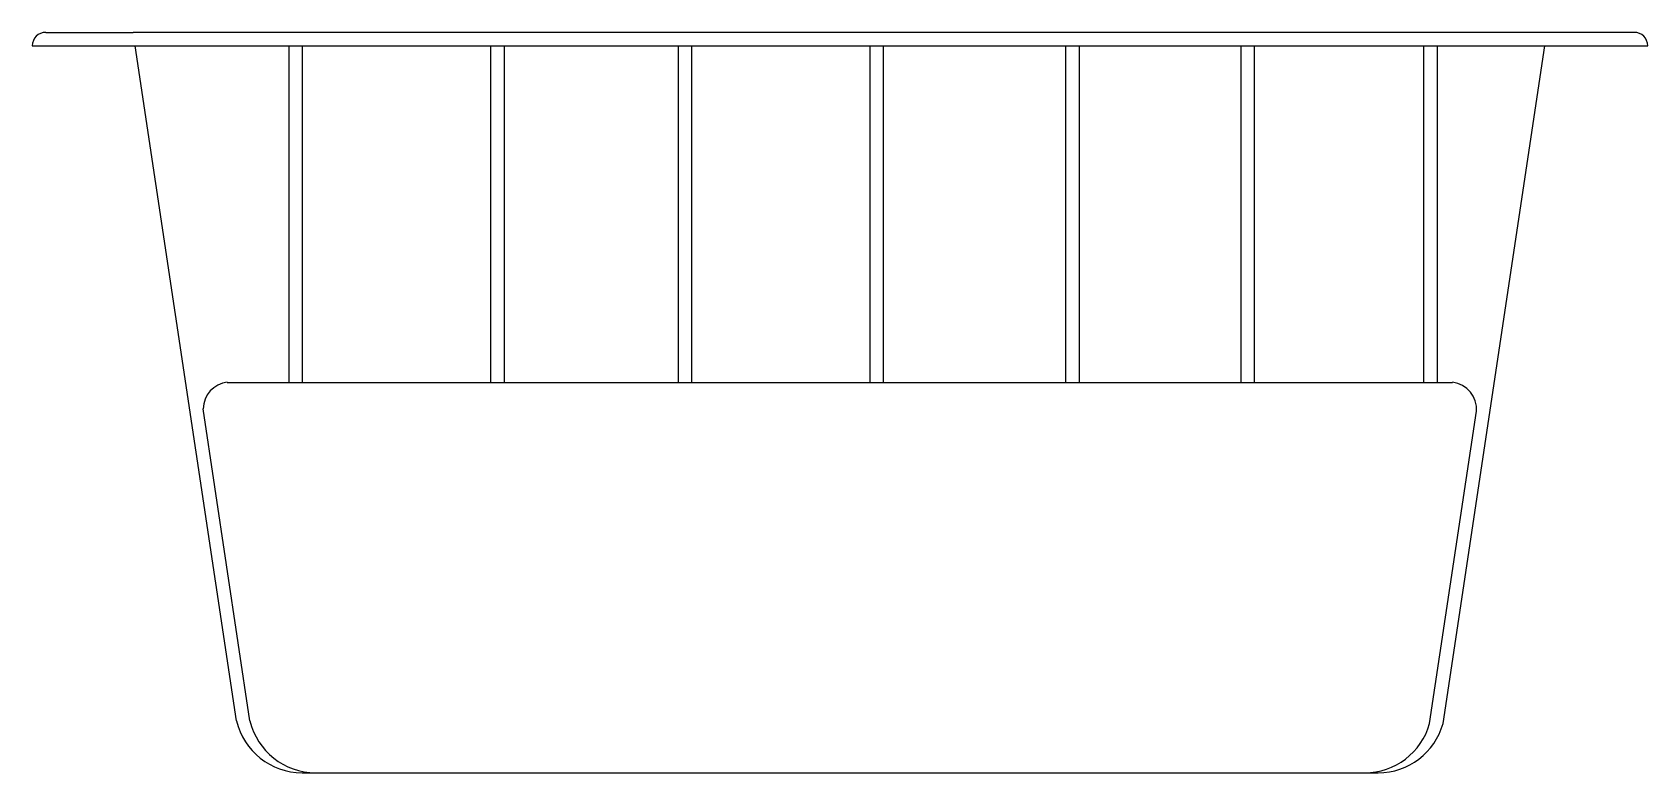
# Model space of a CAD drawing. Extents: x -1102.05 to -1099.65, y 353.12 to 354.22.
import ezdxf

# ---------------------------------------------------------------- set-up
doc = ezdxf.new("R2010")
doc.units = 0
doc.header["$LTSCALE"] = 10
doc.header["$MEASUREMENT"] = 0
doc.layers.add('Piscinas_Fibratec', color=4, linetype='CONTINUOUS')

msp = doc.modelspace()

# ---------------------------------------------------------------- linework, layer by layer
at = {"layer": 'Piscinas_Fibratec', "color": 2}
for p, q in [((-1102.0305, 354.2187), (-1101.9005, 354.2187)), ((-1102.0305, 354.2187), (-1101.9005, 354.2187)), ((-1099.8005, 354.2187), (-1101.9005, 354.2187)), ((-1099.8005, 354.2187), (-1101.9005, 354.2187)), ((-1099.6705, 354.2187), (-1099.8005, 354.2187)), ((-1099.6705, 354.2187), (-1099.8005, 354.2187)), ((-1102.0505, 354.1987), (-1099.6505, 354.1987)), ((-1102.0505, 354.1987), (-1099.6505, 354.1987))]:
    msp.add_line(p, q, dxfattribs=at)
at = {"layer": 'Piscinas_Fibratec'}
for p, q in [((-1101.7471, 353.196), (-1101.8975, 354.1987)), ((-1101.7471, 353.196), (-1101.8975, 354.1987)), ((-1099.9545, 353.1918), (-1099.8035, 354.1987)), ((-1099.9545, 353.1918), (-1099.8035, 354.1987)), ((-1101.7608, 353.6987), (-1099.9403, 353.6987)), ((-1101.7608, 353.6987), (-1099.9403, 353.6987)), ((-1101.7271, 353.196), (-1101.7966, 353.6593)), ((-1101.7271, 353.196), (-1101.7966, 353.6593)), ((-1099.9745, 353.1918), (-1099.9049, 353.6559)), ((-1099.9745, 353.1918), (-1099.9049, 353.6559)), ((-1101.6497, 353.1187), (-1100.0508, 353.1187)), ((-1101.6497, 353.1187), (-1100.0508, 353.1187))]:
    msp.add_line(p, q, dxfattribs=at)
at = {"layer": 'Piscinas_Fibratec', "color": 1}
for p, q in [((-1101.6691, 353.6987), (-1101.6691, 354.1987)), ((-1101.6691, 353.6987), (-1101.6691, 354.1987)), ((-1101.6491, 353.6987), (-1101.6491, 354.1987)), ((-1101.6491, 353.6987), (-1101.6491, 354.1987)), ((-1101.3691, 353.6987), (-1101.3691, 354.1987)), ((-1101.3691, 353.6987), (-1101.3691, 354.1987)), ((-1101.3491, 353.6987), (-1101.3491, 354.1987)), ((-1101.3491, 353.6987), (-1101.3491, 354.1987)), ((-1101.0905, 353.6987), (-1101.0905, 354.1987)), ((-1101.0905, 353.6987), (-1101.0905, 354.1987)), ((-1101.0705, 353.6987), (-1101.0705, 354.1987)), ((-1101.0705, 353.6987), (-1101.0705, 354.1987)), ((-1100.8058, 353.6987), (-1100.8058, 354.1987)), ((-1100.8058, 353.6987), (-1100.8058, 354.1987)), ((-1100.7858, 353.6987), (-1100.7858, 354.1987)), ((-1100.7858, 353.6987), (-1100.7858, 354.1987)), ((-1100.5149, 353.6987), (-1100.5149, 354.1987)), ((-1100.5149, 353.6987), (-1100.5149, 354.1987)), ((-1100.4949, 353.6987), (-1100.4949, 354.1987)), ((-1100.4949, 353.6987), (-1100.4949, 354.1987)), ((-1100.2546, 353.6987), (-1100.2546, 354.1987)), ((-1100.2546, 353.6987), (-1100.2546, 354.1987)), ((-1100.2346, 353.6987), (-1100.2346, 354.1987)), ((-1100.2346, 353.6987), (-1100.2346, 354.1987)), ((-1099.9829, 353.6987), (-1099.9829, 354.1987)), ((-1099.9829, 353.6987), (-1099.9829, 354.1987)), ((-1099.9629, 353.6987), (-1099.9629, 354.1987)), ((-1099.9629, 353.6987), (-1099.9629, 354.1987))]:
    msp.add_line(p, q, dxfattribs=at)
at = {"layer": 'Piscinas_Fibratec', "color": 2}
for centre, start, end in [((-1102.0305, 354.1987), 90, 180), ((-1102.0305, 354.1987), 90, 180), ((-1099.6705, 354.1987), 360, 90), ((-1099.6705, 354.1987), 360, 90)]:
    msp.add_arc(centre, 0.02, start, end, dxfattribs=at)
at = {"layer": 'Piscinas_Fibratec'}
for centre, radius, start, end in [((-1101.7566, 353.659), 0.04, 96, 179.5356), ((-1101.7566, 353.659), 0.04, 96, 179.5356), ((-1099.9448, 353.659), 0.04, 354.9628, 83.4956), ((-1099.9448, 353.659), 0.04, 354.9628, 83.4956), ((-1101.6497, 353.2187), 0.1, 193.1656, 270), ((-1101.6497, 353.2187), 0.1, 193.1656, 270), ((-1101.6297, 353.2187), 0.1, 193.1656, 270), ((-1101.6297, 353.2187), 0.1, 193.1656, 270), ((-1100.0708, 353.2187), 0.1, 270, 344.3475), ((-1100.0708, 353.2187), 0.1, 270, 344.3475), ((-1100.0508, 353.2187), 0.1, 270, 344.3475), ((-1100.0508, 353.2187), 0.1, 270, 344.3475)]:
    msp.add_arc(centre, radius, start, end, dxfattribs=at)

doc.saveas('drawing.dxf')
